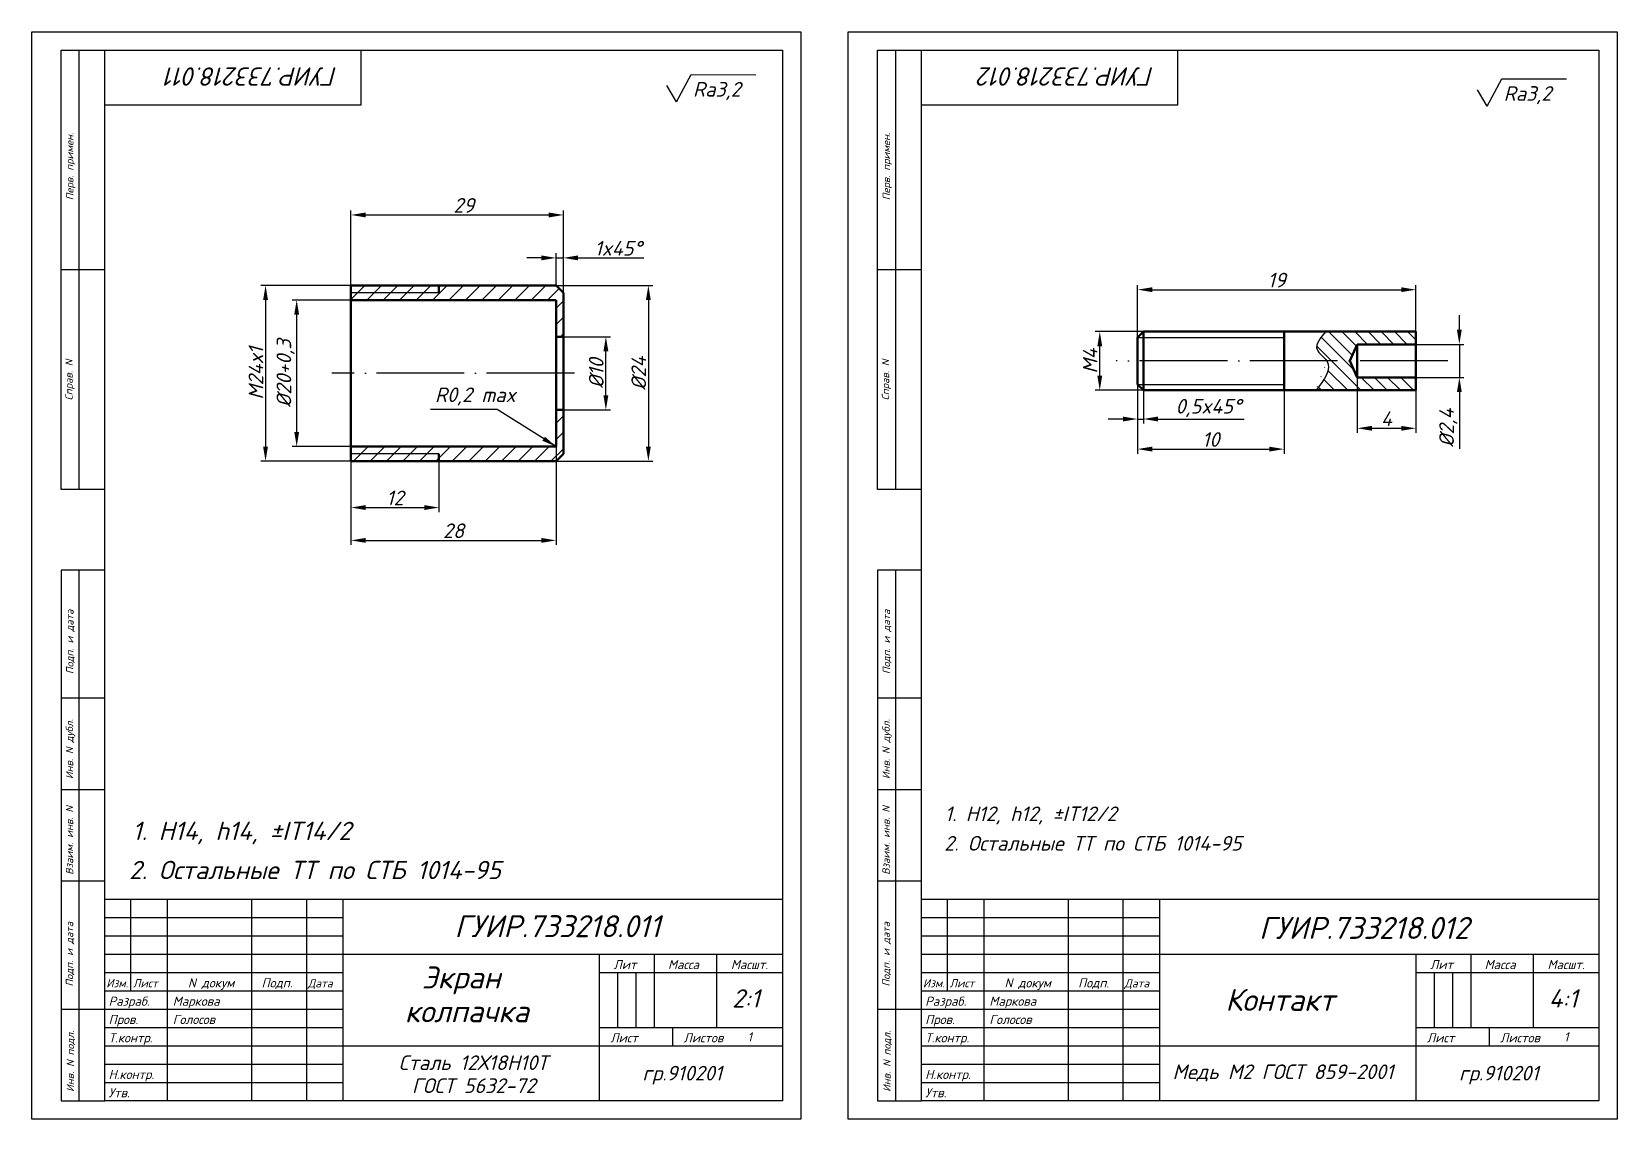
# Model space of a CAD drawing. Header units: millimetres. Extents: x -5427 to 3670, y -5891 to 948.
# Drawn here: x 1377.3 to 1810.3, y -874.2 to -577.2 of the extents above; entities that cross this region are included whole.
import ezdxf
from ezdxf.enums import TextEntityAlignment as Align

# ---------------------------------------------------------------- set-up
doc = ezdxf.new("R2010")
doc.units = ezdxf.units.MM
doc.header["$MEASUREMENT"] = 0
doc.linetypes.add('ACAD_ISO04W100', pattern=[30, 24, -3, 0, -3])
doc.layers.add('оси', color=1, linetype='ACAD_ISO04W100')
doc.layers.add('Толстые', color=7, linetype='Continuous', lineweight=50)
doc.layers.add('Тонкие', color=140, linetype='Continuous', lineweight=25)
doc.styles.get("Standard").update_dxf_attribs({"font": 'isocpeui.ttf'})
doc.styles.add('Для рамки', font='simplex.shx', dxfattribs={"oblique": 15, "height": 4})
doc.dimstyles.new('ISO-25', dxfattribs={"dimtxt": 4, "dimasz": 4, "dimexe": 1.25, "dimexo": 0, "dimtad": 1, "dimtxsty": 'Standard', "dimcen": 2.5, "dimadec": 0, "dimazin": 0, "dimtfac": 1, "dimtmove": 0, "dimatfit": 3, "dimfxl": 1, "dimarcsym": 0})

# ---------------------------------------------------------------- blocks, each defined once
blk = doc.blocks.new('*D118')
at = {"layer": 'Defpoints', "color": 0, "transparency": 16777216}
for p in [(1449.660593642056, -650.4738193753357), (1464.493779132377, -650.4738193753357), (1464.493779132377, -690.4738193753357)]:
    blk.add_point(p, dxfattribs=at)
at = {"layer": 'Тонкие', "color": 0, "lineweight": -2, "transparency": 16777216}
for p, q in [((1464.493779132377, -650.4738193753357), (1448.410593642056, -650.4738193753357)), ((1449.660593642056, -686.4738193753357), (1449.660593642056, -654.4738193753357)), ((1464.493779132377, -690.4738193753357), (1448.410593642056, -690.4738193753357))]:
    blk.add_line(p, q, dxfattribs=at)
at = {"layer": 'Тонкие', "color": 0, "transparency": 16777216}
for points in [[(1448.99392697539, -654.4738193753357), (1450.327260308723, -654.4738193753357), (1449.660593642056, -650.4738193753357)], [(1448.99392697539, -686.4738193753357), (1450.327260308723, -686.4738193753357), (1449.660593642056, -690.4738193753357)]]:
    blk.add_solid(points, dxfattribs=at)
at = {"layer": 'Тонкие', "color": 0, "transparency": 16777216, "insert": (1446.635593642057, -670.4738193753354), "char_height": 4, "attachment_point": 5, "rotation": 90}
blk.add_mtext('%%c20+0,3', dxfattribs=at)
blk = doc.blocks.new('*D119')
at = {"layer": 'Defpoints', "color": 0, "transparency": 16777216}
for p in [(1522.493779152795, -660.4738193753357), (1534.098589516912, -660.4738193753357), (1522.493779152796, -680.4738193753357)]:
    blk.add_point(p, dxfattribs=at)
at = {"layer": 'Тонкие', "color": 0, "lineweight": -2, "transparency": 16777216}
for p, q in [((1522.493779152795, -660.4738193753357), (1535.348589516912, -660.4738193753357)), ((1534.098589516912, -676.4738193753357), (1534.098589516912, -664.4738193753357)), ((1522.493779152796, -680.4738193753357), (1535.348589516912, -680.4738193753357))]:
    blk.add_line(p, q, dxfattribs=at)
at = {"layer": 'Тонкие', "color": 0, "transparency": 16777216}
for points in [[(1533.431922850246, -664.4738193753357), (1534.765256183579, -664.4738193753357), (1534.098589516912, -660.4738193753357)], [(1533.431922850246, -676.4738193753357), (1534.765256183579, -676.4738193753357), (1534.098589516912, -680.4738193753357)]]:
    blk.add_solid(points, dxfattribs=at)
at = {"layer": 'Тонкие', "color": 0, "transparency": 16777216, "insert": (1531.473589516913, -670.4738193753354), "char_height": 4, "attachment_point": 5, "rotation": 90}
blk.add_mtext('%%c10', dxfattribs=at)
blk = doc.blocks.new('*D120')
at = {"layer": 'Defpoints', "color": 0, "transparency": 16777216}
for p in [(1520.493779152795, -646.4738193753357), (1520.493779152795, -694.4738193753357), (1545.699974551428, -694.4738193753357)]:
    blk.add_point(p, dxfattribs=at)
at = {"layer": 'Тонкие', "color": 0, "lineweight": -2, "transparency": 16777216}
for p, q in [((1520.493779152795, -646.4738193753357), (1546.949974551428, -646.4738193753357)), ((1545.699974551428, -650.4738193753357), (1545.699974551428, -690.4738193753357)), ((1520.493779152795, -694.4738193753357), (1546.949974551428, -694.4738193753357))]:
    blk.add_line(p, q, dxfattribs=at)
at = {"layer": 'Тонкие', "color": 0, "transparency": 16777216}
for points in [[(1545.033307884761, -650.4738193753357), (1546.366641218094, -650.4738193753357), (1545.699974551428, -646.4738193753357)], [(1545.033307884761, -690.4738193753357), (1546.366641218094, -690.4738193753357), (1545.699974551428, -694.4738193753357)]]:
    blk.add_solid(points, dxfattribs=at)
at = {"layer": 'Тонкие', "color": 0, "transparency": 16777216, "insert": (1543.074974551428, -670.4738193753354), "char_height": 4, "attachment_point": 5, "rotation": 90}
blk.add_mtext('%%c24', dxfattribs=at)
blk = doc.blocks.new('*D121')
at = {"layer": 'Defpoints', "color": 0, "transparency": 16777216}
for p in [(1464.493722173433, -646.4738193753357), (1441.158061920882, -694.4738193753357), (1464.493722173433, -694.4738193753357)]:
    blk.add_point(p, dxfattribs=at)
at = {"layer": 'Тонкие', "color": 0, "lineweight": -2, "transparency": 16777216}
for p, q in [((1464.493722173433, -646.4738193753357), (1439.908061920882, -646.4738193753357)), ((1441.158061920882, -650.4738193753357), (1441.158061920882, -690.4738193753357)), ((1464.493722173433, -694.4738193753357), (1439.908061920882, -694.4738193753357))]:
    blk.add_line(p, q, dxfattribs=at)
at = {"layer": 'Тонкие', "color": 0, "transparency": 16777216}
for points in [[(1440.491395254215, -650.4738193753357), (1441.824728587548, -650.4738193753357), (1441.158061920882, -646.4738193753357)], [(1440.491395254215, -690.4738193753357), (1441.824728587548, -690.4738193753357), (1441.158061920882, -694.4738193753357)]]:
    blk.add_solid(points, dxfattribs=at)
at = {"layer": 'Тонкие', "color": 0, "transparency": 16777216, "insert": (1438.533061920882, -670.4738193753354), "char_height": 4, "attachment_point": 5, "rotation": 90}
blk.add_mtext('M24x1', dxfattribs=at)
blk = doc.blocks.new('*D122')
at = {"layer": 'Defpoints', "color": 0, "transparency": 16777216}
for p in [(1464.493722173433, -694.4738193753357), (1488.493077993214, -694.4780233168075), (1488.493077993214, -707.1303737499028)]:
    blk.add_point(p, dxfattribs=at)
at = {"layer": 'Тонкие', "color": 0, "lineweight": -2, "transparency": 16777216}
for p, q in [((1464.493722173433, -694.4738193753357), (1464.493722173433, -708.3803737499028)), ((1488.493077993214, -694.4780233168075), (1488.493077993214, -708.3803737499028)), ((1468.493722173433, -707.1303737499028), (1484.493077993214, -707.1303737499028))]:
    blk.add_line(p, q, dxfattribs=at)
at = {"layer": 'Тонкие', "color": 0, "transparency": 16777216}
for points in [[(1468.493722173433, -706.4637070832362), (1468.493722173433, -707.7970404165694), (1464.493722173433, -707.1303737499028)], [(1484.493077993214, -706.4637070832362), (1484.493077993214, -707.7970404165694), (1488.493077993214, -707.1303737499028)]]:
    blk.add_solid(points, dxfattribs=at)
at = {"layer": 'Тонкие', "color": 0, "transparency": 16777216, "insert": (1476.493400083324, -704.5053737499028), "char_height": 4, "attachment_point": 5}
blk.add_mtext('12', dxfattribs=at)
blk = doc.blocks.new('*D123')
at = {"layer": 'Defpoints', "color": 0, "transparency": 16777216}
for p in [(1520.493779152795, -690.4738193753357), (1464.493722173433, -694.4738193753357), (1520.493779152795, -716.0934123660144)]:
    blk.add_point(p, dxfattribs=at)
at = {"layer": 'Тонкие', "color": 0, "lineweight": -2, "transparency": 16777216}
for p, q in [((1520.493779152795, -690.4738193753357), (1520.493779152795, -717.3434123660144)), ((1464.493722173433, -694.4738193753357), (1464.493722173433, -717.3434123660144)), ((1468.493722173433, -716.0934123660144), (1516.493779152795, -716.0934123660144))]:
    blk.add_line(p, q, dxfattribs=at)
at = {"layer": 'Тонкие', "color": 0, "transparency": 16777216}
for points in [[(1468.493722173433, -715.4267456993477), (1468.493722173433, -716.760079032681), (1464.493722173433, -716.0934123660144)], [(1516.493779152795, -715.4267456993477), (1516.493779152795, -716.760079032681), (1520.493779152795, -716.0934123660144)]]:
    blk.add_solid(points, dxfattribs=at)
at = {"layer": 'Тонкие', "color": 0, "transparency": 16777216, "insert": (1492.493750663114, -713.4684123660144), "char_height": 4, "attachment_point": 5}
blk.add_mtext('28', dxfattribs=at)
blk = doc.blocks.new('*D124')
at = {"layer": 'Defpoints', "color": 0, "transparency": 16777216}
for p in [(1522.493779152795, -627.2316677597236), (1464.493779152799, -646.4738193753357), (1522.493779152795, -648.4738193753357)]:
    blk.add_point(p, dxfattribs=at)
at = {"layer": 'Тонкие', "color": 0, "lineweight": -2, "transparency": 16777216}
for p, q in [((1464.493779152799, -646.4738193753357), (1464.493779152799, -625.9816677597236)), ((1468.493779152799, -627.2316677597236), (1518.493779152795, -627.2316677597236)), ((1522.493779152795, -648.4738193753357), (1522.493779152795, -625.9816677597236))]:
    blk.add_line(p, q, dxfattribs=at)
at = {"layer": 'Тонкие', "color": 0, "transparency": 16777216}
for points in [[(1468.493779152799, -626.5650010930569), (1468.493779152799, -627.8983344263902), (1464.493779152799, -627.2316677597236)], [(1518.493779152795, -626.5650010930569), (1518.493779152795, -627.8983344263902), (1522.493779152795, -627.2316677597236)]]:
    blk.add_solid(points, dxfattribs=at)
at = {"layer": 'Тонкие', "color": 0, "transparency": 16777216, "insert": (1495.300444907538, -624.6066677597236), "char_height": 4, "attachment_point": 5}
blk.add_mtext('29', dxfattribs=at)
blk = doc.blocks.new('*D125')
at = {"layer": 'Defpoints', "color": 0, "transparency": 16777216}
for p in [(1522.493779152795, -638.9505288303088), (1520.493779152795, -646.4738193753357), (1522.493779152795, -648.4738193753357)]:
    blk.add_point(p, dxfattribs=at)
at = {"layer": 'Тонкие', "color": 0, "lineweight": -2, "transparency": 16777216}
for p, q in [((1516.493779152795, -638.9505288303088), (1512.493779152795, -638.9505288303088)), ((1520.493779152795, -646.4738193753357), (1520.493779152795, -637.7005288303088)), ((1520.493779152795, -638.9505288303088), (1522.493779152795, -638.9505288303088)), ((1522.493779152795, -648.4738193753357), (1522.493779152795, -637.7005288303088)), ((1526.493779152795, -638.9505288303088), (1544.434688243704, -638.9505288303088))]:
    blk.add_line(p, q, dxfattribs=at)
at = {"layer": 'Тонкие', "color": 0, "transparency": 16777216}
for points in [[(1516.493779152795, -638.2838621636422), (1516.493779152795, -639.6171954969755), (1520.493779152795, -638.9505288303088)], [(1526.493779152795, -638.2838621636422), (1526.493779152795, -639.6171954969755), (1522.493779152795, -638.9505288303088)]]:
    blk.add_solid(points, dxfattribs=at)
at = {"layer": 'Тонкие', "color": 0, "transparency": 16777216, "insert": (1537.464233698249, -636.3255288303088), "char_height": 4, "attachment_point": 5}
blk.add_mtext('1x45%%d', dxfattribs=at)
blk = doc.blocks.new('*D126')
at = {"layer": 'Defpoints', "color": 0, "transparency": 16777216}
for p in [(1668.974673670062, -659.0896306377807), (1680.888208749131, -659.0896306377807), (1680.888210520897, -675.089653574411)]:
    blk.add_point(p, dxfattribs=at)
at = {"layer": 'Тонкие', "color": 0, "lineweight": -2, "transparency": 16777216}
for p, q in [((1680.888208749131, -659.0896306377807), (1667.724673670062, -659.0896306377807)), ((1668.974673670062, -671.089653574411), (1668.974673670062, -663.0896306377807)), ((1680.888210520897, -675.089653574411), (1667.724673670062, -675.089653574411))]:
    blk.add_line(p, q, dxfattribs=at)
at = {"layer": 'Тонкие', "color": 0, "transparency": 16777216}
for points in [[(1668.308007003395, -663.0896306377807), (1669.641340336728, -663.0896306377807), (1668.974673670062, -659.0896306377807)], [(1668.308007003395, -671.089653574411), (1669.641340336728, -671.089653574411), (1668.974673670062, -675.089653574411)]]:
    blk.add_solid(points, dxfattribs=at)
at = {"layer": 'Тонкие', "color": 0, "transparency": 16777216, "insert": (1666.349673670062, -667.0896421060957), "char_height": 4, "attachment_point": 5, "rotation": 90}
blk.add_mtext('M4', dxfattribs=at)
blk = doc.blocks.new('*D127')
at = {"layer": 'Defpoints', "color": 0, "transparency": 16777216}
for p in [(1755.286892896178, -662.569644895252), (1755.286892896178, -671.609644895252), (1767.170973063987, -671.609644895252)]:
    blk.add_point(p, dxfattribs=at)
at = {"layer": 'Тонкие', "color": 0, "lineweight": -2, "transparency": 16777216}
for p, q in [((1767.170973063987, -658.569644895252), (1767.170973063987, -654.569644895252)), ((1755.286892896178, -662.569644895252), (1768.420973063987, -662.569644895252)), ((1767.170973063987, -662.569644895252), (1767.170973063987, -671.609644895252)), ((1755.286892896178, -671.609644895252), (1768.420973063987, -671.609644895252)), ((1767.170973063987, -675.609644895252), (1767.170973063987, -691.0929782285854))]:
    blk.add_line(p, q, dxfattribs=at)
at = {"layer": 'Тонкие', "color": 0, "transparency": 16777216}
for points in [[(1766.50430639732, -658.569644895252), (1767.837639730654, -658.569644895252), (1767.170973063987, -662.569644895252)], [(1766.50430639732, -675.609644895252), (1767.837639730654, -675.609644895252), (1767.170973063987, -671.609644895252)]]:
    blk.add_solid(points, dxfattribs=at)
at = {"layer": 'Тонкие', "color": 0, "transparency": 16777216, "insert": (1764.145973063987, -685.3513115619185), "char_height": 4, "attachment_point": 5, "rotation": 90}
blk.add_mtext('%%c2,4', dxfattribs=at)
blk = doc.blocks.new('*D128')
at = {"layer": 'Defpoints', "color": 0, "transparency": 16777216}
for p in [(1679.28818593804, -673.4896541220004), (1719.286745211344, -675.0896493002664), (1719.286745211344, -691.1659246992048)]:
    blk.add_point(p, dxfattribs=at)
at = {"layer": 'Тонкие', "color": 0, "lineweight": -2, "transparency": 16777216}
for p, q in [((1679.28818593804, -673.4896541220004), (1679.28818593804, -692.4159246992048)), ((1719.286745211344, -675.0896493002664), (1719.286745211344, -692.4159246992048)), ((1683.28818593804, -691.1659246992048), (1715.286745211344, -691.1659246992048))]:
    blk.add_line(p, q, dxfattribs=at)
at = {"layer": 'Тонкие', "color": 0, "transparency": 16777216}
for points in [[(1683.28818593804, -690.4992580325381), (1683.28818593804, -691.8325913658714), (1679.28818593804, -691.1659246992048)], [(1715.286745211344, -690.4992580325381), (1715.286745211344, -691.8325913658714), (1719.286745211344, -691.1659246992048)]]:
    blk.add_solid(points, dxfattribs=at)
at = {"layer": 'Тонкие', "color": 0, "transparency": 16777216, "insert": (1699.287465574692, -688.5409246992048), "char_height": 4, "attachment_point": 5}
blk.add_mtext('10', dxfattribs=at)
blk = doc.blocks.new('*D129')
at = {"layer": 'Defpoints', "color": 0, "transparency": 16777216}
for p in [(1679.28818593804, -673.4896541220004), (1680.888210744964, -675.0896535744113), (1680.888210744964, -682.9527894106026)]:
    blk.add_point(p, dxfattribs=at)
at = {"layer": 'Тонкие', "color": 0, "lineweight": -2, "transparency": 16777216}
for p, q in [((1679.28818593804, -673.4896541220004), (1679.28818593804, -684.2027894106026)), ((1680.888210744964, -675.0896535744113), (1680.888210744964, -684.2027894106026)), ((1675.28818593804, -682.9527894106026), (1671.28818593804, -682.9527894106026)), ((1679.28818593804, -682.9527894106026), (1680.888210744964, -682.9527894106026)), ((1684.888210744964, -682.9527894106026), (1708.426089532843, -682.9527894106026))]:
    blk.add_line(p, q, dxfattribs=at)
at = {"layer": 'Тонкие', "color": 0, "transparency": 16777216}
for points in [[(1675.28818593804, -682.286122743936), (1675.28818593804, -683.6194560772692), (1679.28818593804, -682.9527894106026)], [(1684.888210744964, -682.286122743936), (1684.888210744964, -683.6194560772692), (1680.888210744964, -682.9527894106026)]]:
    blk.add_solid(points, dxfattribs=at)
at = {"layer": 'Тонкие', "color": 0, "transparency": 16777216, "insert": (1698.657150138903, -679.9277894106026), "char_height": 4, "attachment_point": 5}
blk.add_mtext('0,5x45%%d', dxfattribs=at)
blk = doc.blocks.new('*D130')
at = {"layer": 'Defpoints', "color": 0, "transparency": 16777216}
for p in [(1739.286892896174, -671.609644895252), (1755.286892896178, -671.609644895252), (1755.286892896178, -685.48328172152)]:
    blk.add_point(p, dxfattribs=at)
at = {"layer": 'Тонкие', "color": 0, "lineweight": -2, "transparency": 16777216}
for p, q in [((1739.286892896174, -671.609644895252), (1739.286892896174, -686.73328172152)), ((1755.286892896178, -671.609644895252), (1755.286892896178, -686.73328172152)), ((1743.286892896174, -685.48328172152), (1751.286892896178, -685.48328172152))]:
    blk.add_line(p, q, dxfattribs=at)
at = {"layer": 'Тонкие', "color": 0, "transparency": 16777216}
for points in [[(1743.286892896174, -684.8166150548534), (1743.286892896174, -686.1499483881867), (1739.286892896174, -685.48328172152)], [(1751.286892896178, -684.8166150548534), (1751.286892896178, -686.1499483881867), (1755.286892896178, -685.48328172152)]]:
    blk.add_solid(points, dxfattribs=at)
at = {"layer": 'Тонкие', "color": 0, "transparency": 16777216, "insert": (1747.286892896176, -682.85828172152), "char_height": 4, "attachment_point": 5}
blk.add_mtext('4', dxfattribs=at)
blk = doc.blocks.new('*D131')
at = {"layer": 'Defpoints', "color": 0, "transparency": 16777216}
for p in [(1755.286895173069, -647.6301357012316), (1679.288185858117, -660.689653528795), (1755.286895173069, -659.0896441679278)]:
    blk.add_point(p, dxfattribs=at)
at = {"layer": 'Тонкие', "color": 0, "lineweight": -2, "transparency": 16777216}
for p, q in [((1679.288185858117, -660.689653528795), (1679.288185858117, -646.3801357012316)), ((1683.288185858117, -647.6301357012316), (1751.286895173069, -647.6301357012316)), ((1755.286895173069, -659.0896441679278), (1755.286895173069, -646.3801357012316))]:
    blk.add_line(p, q, dxfattribs=at)
at = {"layer": 'Тонкие', "color": 0, "transparency": 16777216}
for points in [[(1683.288185858117, -646.9634690345649), (1683.288185858117, -648.2968023678982), (1679.288185858117, -647.6301357012316)], [(1751.286895173069, -646.9634690345649), (1751.286895173069, -648.2968023678982), (1755.286895173069, -647.6301357012316)]]:
    blk.add_solid(points, dxfattribs=at)
at = {"layer": 'Тонкие', "color": 0, "transparency": 16777216, "insert": (1717.287540515593, -645.0051357012316), "char_height": 4, "attachment_point": 5}
blk.add_mtext('19', dxfattribs=at)

msp = doc.modelspace()

# ---------------------------------------------------------------- hatches: boundary and pattern name
at = {"layer": 'Тонкие'}
h = msp.add_hatch(dxfattribs=at)
h.set_pattern_fill('ANSI31', color=256, style=0)
h.set_pattern_definition([(45, (-2055.546064513459, 1545.600863246259), (-2.245064030267288, 2.245064030267288), [])])
h.paths.add_polyline_path([(1520.493779152795, -650.4738193753357), (1520.493779152795, -660.4738193753359), (1522.493779152795, -660.4738193753354), (1522.493779152795, -648.4738193753357), (1520.493779152795, -646.4738193753357), (1488.493078729614, -646.4738193753357), (1488.493429067473, -648.4738193753357), (1464.493779151871, -648.4738193753357), (1464.493779150942, -650.4738193753357)])
h.paths.add_polyline_path([(1520.493779152795, -694.4738193753357), (1522.493779152796, -692.4738193753345), (1522.493779152796, -680.4738193753354), (1520.493779152795, -680.4738193753363), (1520.493779152795, -690.4738193753357), (1464.493779132377, -690.4738193753357), (1464.493779131449, -692.473819376933), (1488.493428944726, -692.4745201124011), (1488.493078729614, -694.4738193753357)])
h.paths.add_polyline_path([(1464.493779131449, -692.4738193769332), (1464.493779130521, -694.4738193753357), (1488.493078729614, -694.4738193753357), (1488.493428944726, -692.4745201124011)])
h.paths.add_polyline_path([(1464.493779152799, -646.4738193753357), (1464.493779151871, -648.4738193753357), (1488.493429067473, -648.4738193753357), (1488.493078729614, -646.4738193753357)], flags=17)
h = msp.add_hatch(dxfattribs=at)
h.set_pattern_fill('ANSI31', color=256, scale=0.8, angle=90, style=0)
h.set_pattern_definition([(135, (-6788.242809344498, 162.7419186858698), (-1.796051224213831, -1.79605122421383), [])])
edge = h.paths.add_edge_path()
edge.add_line((1739.286892896174, -662.569644895252), (1755.286892896178, -662.569644895252))
edge.add_line((1755.286892896178, -662.569644895252), (1755.286892896178, -659.0896441679278))
edge.add_line((1755.286892896178, -659.0896441679278), (1730.697309604142, -659.089639696066))
edge.add_spline(control_points=[(1730.697309604142, -659.0896396960651), (1729.236086180112, -660.8014122772782), (1726.670612317963, -663.8067759628228), (1730.261378041139, -666.0024183764098), (1730.962439601208, -667.0896448953671)], knot_values=[0, 0, 0, 0, 1.356419349146966, 2.381469068400858, 2.381469068400858, 2.381469068400858, 2.381469068400893], degree=3, periodic=0)
edge.add_line((1730.96243960121, -667.0896448953671), (1737.286892896173, -667.0896448953671))
edge.add_line((1737.286892896173, -667.0896448953671), (1739.286892896174, -662.5696448952511))
edge = h.paths.add_edge_path()
edge.add_line((1737.286892896227, -667.0896448953671), (1730.962439601206, -667.0896448953671))
edge.add_spline(control_points=[(1730.962439601208, -667.0896448953671), (1732.418377835704, -669.3475559671914), (1730.232025267089, -672.2186021598053), (1728.045672698474, -675.0896483524183)], knot_values=[2.381469068400858, 2.381469068400858, 2.381469068400858, 2.381469068400893, 4.510253705196564, 4.510253705196564, 4.510253705196564, 4.510253705196564], degree=3, periodic=0)
edge.add_line((1728.045672698474, -675.0896483524183), (1755.286892896178, -675.0896453358554))
edge.add_line((1755.286892896178, -675.0896453358554), (1755.286892896178, -671.6096448952511))
edge.add_line((1755.286892896178, -671.6096448952511), (1739.286892896174, -671.6096448952511))
edge.add_line((1739.286892896174, -671.6096448952511), (1737.286892896227, -667.0896448953671))

# ---------------------------------------------------------------- linework, layer by layer
for p, q in [((1377.301240855735, -874.1863474219743), (1377.301240855735, -577.1863474219743)), ((1377.301240855735, -577.1863474219743), (1587.301240855735, -577.1863474219743)), ((1587.301240855735, -577.1863474219742), (1587.301240855735, -874.1863474219743)), ((1600.301240855735, -577.1863474219745), (1810.301240855735, -577.1863474219745)), ((1600.301240855735, -874.1863474219743), (1600.301240855735, -577.1863474219745)), ((1810.301240855735, -577.1863474219745), (1810.301240855735, -874.1863474219743)), ((1385.301240855735, -702.1863474219743), (1385.301240855735, -582.1863474219743)), ((1385.301240855735, -582.1863474219743), (1397.301240855735, -582.1863474219743)), ((1390.301240855735, -702.1863474219743), (1390.301240855735, -582.1863474219743)), ((1397.301240855735, -869.1863474219743), (1397.301240855735, -582.1863474219743)), ((1397.301240855735, -582.1863474219743), (1582.301240855735, -582.1863474219743)), ((1467.301240855735, -597.1863474219743), (1467.301240855735, -582.1863474219743)), ((1582.301240855735, -582.1863474219743), (1582.301240855735, -869.1863474219743)), ((1608.301240855735, -702.1863474219743), (1608.301240855735, -582.1863474219745)), ((1608.301240855735, -582.1863474219745), (1620.301240855735, -582.1863474219745)), ((1613.301240855735, -702.1863474219743), (1613.301240855735, -582.1863474219745)), ((1620.301240855735, -582.1863474219745), (1805.301240855735, -582.1863474219745)), ((1620.301240855735, -869.1863474219743), (1620.301240855735, -582.1863474219745)), ((1690.301240855735, -597.1863474219745), (1690.301240855735, -582.1863474219745)), ((1805.301240855735, -582.1863474219745), (1805.301240855735, -869.1863474219743)), ((1397.301240855735, -597.1863474219743), (1467.301240855735, -597.1863474219743)), ((1620.301240855735, -597.1863474219745), (1690.301240855735, -597.1863474219745)), ((1397.301240855735, -642.1863474219743), (1385.301240855735, -642.1863474219743)), ((1620.301240855735, -642.1863474219743), (1608.301240855735, -642.1863474219743)), ((1397.301240855735, -702.1863474219743), (1385.301240855735, -702.1863474219743)), ((1620.301240855735, -702.1863474219743), (1608.301240855735, -702.1863474219743)), ((1385.301240855735, -724.1863474219743), (1385.301240855735, -869.1863474219743)), ((1397.301240855735, -724.1863474219743), (1385.301240855735, -724.1863474219743)), ((1390.301240855735, -869.1863474219743), (1390.301240855735, -724.1863474219743)), ((1608.301240855735, -724.1863474219743), (1608.301240855735, -869.1863474219743)), ((1620.301240855735, -724.1863474219743), (1608.301240855735, -724.1863474219743)), ((1613.301240855735, -869.1863474219743), (1613.301240855735, -724.1863474219743)), ((1397.301240855735, -759.1863474219743), (1385.301240855735, -759.1863474219743)), ((1620.301240855735, -759.1863474219743), (1608.301240855735, -759.1863474219743)), ((1397.301240855735, -784.1863474219743), (1385.301240855735, -784.1863474219743)), ((1620.301240855735, -784.1863474219743), (1608.301240855735, -784.1863474219743)), ((1397.301240855735, -809.1863474219743), (1385.301240855735, -809.1863474219743)), ((1620.301240855735, -809.1863474219743), (1608.301240855735, -809.1863474219743)), ((1582.301240855735, -814.1863474219743), (1397.301240855735, -814.1863474219743)), ((1404.301240855735, -814.1863474219743), (1404.301240855735, -839.1863474219743)), ((1404.301240855735, -814.1863474219743), (1404.301240855735, -839.1863474219743)), ((1414.301240855735, -814.1863474219743), (1414.301240855735, -869.1863474219743)), ((1414.301240855735, -814.1863474219743), (1414.301240855735, -869.1863474219743)), ((1437.301240855735, -814.1863474219743), (1437.301240855735, -869.1863474219743)), ((1437.301240855735, -814.1863474219743), (1437.301240855735, -869.1863474219743)), ((1452.301240855735, -814.1863474219743), (1452.301240855735, -869.1863474219743)), ((1452.301240855735, -814.1863474219743), (1452.301240855735, -869.1863474219743)), ((1462.301240855735, -814.1863474219743), (1462.301240855735, -869.1863474219743)), ((1462.301240855735, -814.1863474219743), (1462.301240855735, -869.1863474219743)), ((1805.301240855735, -814.1863474219743), (1620.301240855735, -814.1863474219743)), ((1627.301240855735, -814.1863474219743), (1627.301240855735, -839.1863474219743)), ((1627.301240855735, -814.1863474219743), (1627.301240855735, -839.1863474219743)), ((1637.301240855735, -814.1863474219743), (1637.301240855735, -869.1863474219743)), ((1637.301240855735, -814.1863474219743), (1637.301240855735, -869.1863474219743)), ((1660.301240855735, -814.1863474219743), (1660.301240855735, -869.1863474219743)), ((1660.301240855735, -814.1863474219743), (1660.301240855735, -869.1863474219743)), ((1675.301240855735, -814.1863474219743), (1675.301240855735, -869.1863474219743)), ((1675.301240855735, -814.1863474219743), (1675.301240855735, -869.1863474219743)), ((1685.301240855735, -814.1863474219743), (1685.301240855735, -869.1863474219743)), ((1685.301240855735, -814.1863474219743), (1685.301240855735, -869.1863474219743)), ((1582.301240855735, -829.1863474219743), (1462.301240855735, -829.1863474219743)), ((1532.301240855735, -829.1863474219743), (1532.301240855735, -869.1863474219743)), ((1532.301240855735, -829.1863474219743), (1532.301240855735, -869.1863474219743)), ((1547.301240855735, -829.1863474219743), (1547.301240855735, -849.1863474219743)), ((1547.301240855735, -829.1863474219743), (1547.301240855735, -849.1863474219743)), ((1564.301240855735, -829.1863474219743), (1564.301240855735, -849.1863474219743)), ((1564.301240855735, -829.1863474219743), (1564.301240855735, -849.1863474219743)), ((1805.301240855735, -829.1863474219743), (1685.301240855735, -829.1863474219743)), ((1755.301240855735, -829.1863474219743), (1755.301240855735, -869.1863474219743)), ((1755.301240855735, -829.1863474219743), (1755.301240855735, -869.1863474219743)), ((1770.301240855735, -829.1863474219743), (1770.301240855735, -849.1863474219743)), ((1770.301240855735, -829.1863474219743), (1770.301240855735, -849.1863474219743)), ((1787.301240855735, -829.1863474219743), (1787.301240855735, -849.1863474219743)), ((1787.301240855735, -829.1863474219743), (1787.301240855735, -849.1863474219743)), ((1462.301240855735, -834.1863474219743), (1397.301240855735, -834.1863474219743)), ((1582.301240855735, -834.1863474219743), (1532.301240855735, -834.1863474219743)), ((1685.301240855735, -834.1863474219743), (1620.301240855735, -834.1863474219743)), ((1805.301240855735, -834.1863474219743), (1755.301240855735, -834.1863474219743)), ((1462.301240855735, -839.1863474219743), (1397.301240855735, -839.1863474219743)), ((1462.301240855735, -839.1863474219743), (1397.301240855735, -839.1863474219743)), ((1685.301240855735, -839.1863474219743), (1620.301240855735, -839.1863474219743)), ((1685.301240855735, -839.1863474219743), (1620.301240855735, -839.1863474219743)), ((1397.301240855735, -844.1863474219743), (1385.301240855735, -844.1863474219743)), ((1620.301240855735, -844.1863474219743), (1608.301240855735, -844.1863474219743)), ((1582.301240855735, -849.1863474219743), (1532.301240855735, -849.1863474219743)), ((1582.301240855735, -849.1863474219743), (1532.301240855735, -849.1863474219743)), ((1552.301240855735, -849.1863474219743), (1552.301240855735, -854.1863474219743)), ((1552.301240855735, -849.1863474219743), (1552.301240855735, -854.1863474219743)), ((1805.301240855735, -849.1863474219743), (1755.301240855735, -849.1863474219743)), ((1805.301240855735, -849.1863474219743), (1755.301240855735, -849.1863474219743)), ((1775.301240855735, -849.1863474219743), (1775.301240855735, -854.1863474219743)), ((1775.301240855735, -849.1863474219743), (1775.301240855735, -854.1863474219743)), ((1582.301240855735, -854.1863474219743), (1462.301240855735, -854.1863474219743)), ((1582.301240855735, -854.1863474219743), (1462.301240855735, -854.1863474219743)), ((1805.301240855735, -854.1863474219743), (1685.301240855735, -854.1863474219743)), ((1805.301240855735, -854.1863474219743), (1685.301240855735, -854.1863474219743)), ((1385.301240855735, -869.1863474219743), (1397.301240855735, -869.1863474219743)), ((1582.301240855735, -869.1863474219743), (1397.301240855735, -869.1863474219743)), ((1608.301240855735, -869.1863474219743), (1620.301240855735, -869.1863474219743)), ((1805.301240855735, -869.1863474219743), (1620.301240855735, -869.1863474219743)), ((1587.301240855735, -874.1863474219743), (1377.301240855735, -874.1863474219743)), ((1810.301240855735, -874.1863474219743), (1600.301240855735, -874.1863474219743))]:
    msp.add_line(p, q)
at = {"layer": 'оси'}
for p, q in [((1525.517032831804, -670.4738193753352), (1459.290566765203, -670.4738193753357)), ((1764.039319640573, -667.0896448953671), (1673.416408559804, -667.0896448953671))]:
    msp.add_line(p, q, dxfattribs=at)
at = {"layer": 'Толстые'}
for p, q in [((1520.493779152795, -646.4738193753357), (1464.493722173433, -646.4738193753357)), ((1464.493779152799, -646.4738193753357), (1464.493779130521, -694.4738193753352)), ((1488.493078729614, -646.4738193753357), (1488.493429067473, -648.4738193753357)), ((1522.493779152795, -648.4738193753357), (1520.493779152795, -646.4738193753357)), ((1522.493779152796, -692.4738193753348), (1522.493779152795, -648.4738193753357)), ((1520.493779152795, -650.4738193753357), (1464.493779368338, -650.4738193753357)), ((1520.493779152795, -690.4738193753357), (1520.493779152795, -650.4738193753357)), ((1522.493779152795, -660.4738193753357), (1520.493779152795, -660.4738193753361)), ((1679.288185858117, -660.689653528795), (1680.888208749131, -659.0896306377807)), ((1679.28818593804, -673.4896541220004), (1679.288185858117, -660.689653528795)), ((1755.286892896178, -659.0896441679268), (1680.888208749131, -659.0896306377807)), ((1680.888208749131, -659.0896306377807), (1680.888210520896, -675.0896535744113)), ((1719.286761138503, -659.0896376209429), (1719.286745211344, -675.0896493002664)), ((1755.286892896178, -675.0896453358554), (1755.286895173069, -659.0896441679278)), ((1737.286892896174, -667.0896448953671), (1739.286892896174, -662.569644895252)), ((1739.286892896174, -671.609644895252), (1739.286892896174, -662.569644895252)), ((1755.286892896178, -662.569644895252), (1739.286892896174, -662.569644895252)), ((1737.286892896174, -667.0896448952516), (1739.286892896174, -671.6096448952511)), ((1680.888185890764, -675.089653574414), (1679.28818593804, -673.4896541220004)), ((1755.286892896178, -675.0896453358554), (1680.888185890764, -675.089653574414)), ((1755.28689289618, -671.609644895252), (1739.286892896174, -671.6096448952511)), ((1522.493779152795, -680.4738193753357), (1520.493779152795, -680.4738193753361)), ((1520.493779152795, -690.4738193753357), (1464.493779152799, -690.4738193753357)), ((1488.493078729614, -694.4738193753357), (1488.493429067473, -692.4738193753357)), ((1522.493779152795, -692.4738193753357), (1520.493779152795, -694.4738193753357)), ((1520.493779152795, -694.4738193753357), (1464.493779130521, -694.4738193753357))]:
    msp.add_line(p, q, dxfattribs=at)
at = {"layer": 'Тонкие'}
for p, q in [((1553.428370149017, -596.3377256058628), (1550.702870465906, -591.882665317139)), ((1553.428370149017, -596.3377256058628), (1557.392733324454, -588.9126248471947)), ((1557.392733324454, -588.9126248471947), (1575.058370149018, -588.9171646852554)), ((1774.80941707431, -597.485142872526), (1772.083917391199, -593.0300825838021)), ((1774.80941707431, -597.485142872526), (1778.773780249747, -590.0600421138579)), ((1778.773780249747, -590.0600421138579), (1796.439417074311, -590.0645819519186)), ((1488.493429067473, -648.4738193753357), (1464.493724416372, -648.4738193753357)), ((1679.288185858117, -660.689653528795), (1719.286759545763, -660.6896614110254)), ((1679.28818593804, -673.4896541220004), (1719.286746804046, -673.4896614782382)), ((1488.493428944726, -692.4745201124011), (1464.493724416372, -692.4738193753357)), ((1462.301240855735, -819.1863474219743), (1397.301240855735, -819.1863474219743)), ((1685.301240855735, -819.1863474219743), (1620.301240855735, -819.1863474219743)), ((1462.301240855735, -824.1863474219743), (1397.301240855735, -824.1863474219743)), ((1685.301240855735, -824.1863474219743), (1620.301240855735, -824.1863474219743)), ((1462.301240855735, -829.1863474219743), (1397.301240855735, -829.1863474219743)), ((1685.301240855735, -829.1863474219743), (1620.301240855735, -829.1863474219743)), ((1537.301240855735, -834.1863474219743), (1537.301240855735, -849.1863474219743)), ((1537.301240855735, -834.1863474219743), (1537.301240855735, -849.1863474219743)), ((1542.301240855735, -834.1863474219743), (1542.301240855735, -849.1863474219743)), ((1542.301240855735, -834.1863474219743), (1542.301240855735, -849.1863474219743)), ((1760.301240855735, -834.1863474219743), (1760.301240855735, -849.1863474219743)), ((1760.301240855735, -834.1863474219743), (1760.301240855735, -849.1863474219743)), ((1765.301240855735, -834.1863474219743), (1765.301240855735, -849.1863474219743)), ((1765.301240855735, -834.1863474219743), (1765.301240855735, -849.1863474219743)), ((1462.301240855735, -844.1863474219743), (1397.301240855735, -844.1863474219743)), ((1462.301240855735, -844.1863474219743), (1397.301240855735, -844.1863474219743)), ((1685.301240855735, -844.1863474219743), (1620.301240855735, -844.1863474219743)), ((1685.301240855735, -844.1863474219743), (1620.301240855735, -844.1863474219743)), ((1462.301240855735, -849.1863474219743), (1397.301240855735, -849.1863474219743)), ((1462.301240855735, -849.1863474219743), (1397.301240855735, -849.1863474219743)), ((1685.301240855735, -849.1863474219743), (1620.301240855735, -849.1863474219743)), ((1685.301240855735, -849.1863474219743), (1620.301240855735, -849.1863474219743)), ((1462.301240855735, -854.1863474219743), (1397.301240855735, -854.1863474219743)), ((1462.301240855735, -854.1863474219743), (1397.301240855735, -854.1863474219743)), ((1685.301240855735, -854.1863474219743), (1620.301240855735, -854.1863474219743)), ((1685.301240855735, -854.1863474219743), (1620.301240855735, -854.1863474219743)), ((1462.301240855735, -859.1863474219743), (1397.301240855735, -859.1863474219743)), ((1462.301240855735, -859.1863474219743), (1397.301240855735, -859.1863474219743)), ((1685.301240855735, -859.1863474219743), (1620.301240855735, -859.1863474219743)), ((1685.301240855735, -859.1863474219743), (1620.301240855735, -859.1863474219743)), ((1462.301240855735, -864.1863474219743), (1397.301240855735, -864.1863474219743)), ((1462.301240855735, -864.1863474219743), (1397.301240855735, -864.1863474219743)), ((1685.301240855735, -864.1863474219743), (1620.301240855735, -864.1863474219743)), ((1685.301240855735, -864.1863474219743), (1620.301240855735, -864.1863474219743))]:
    msp.add_line(p, q, dxfattribs=at)
msp.add_spline([(1730.697309604142, -659.0896396960651), (1728.310802626394, -663.9622734455896), (1730.962439601208, -667.0896448953671), (1728.045672698474, -675.0896483524183)], degree=3, dxfattribs=at)

# ---------------------------------------------------------------- texts
for s, p in [('ГУИР.733218.011', (1460.861668087875, -586.9236351572225)), ('ГУИР.733218.012', (1683.861668087875, -586.9236351572226))]:
    msp.add_text(s, height=5, rotation=180, dxfattribs=at).set_placement(p)
for s, height, p in [('Ra3,2', 4, (1557.889901297818, -594.9113266535268)), ('Ra3,2', 4, (1779.270948223111, -596.05874392019)), ('R0,2 max', 4, (1487.427604168823, -678.3357392660408)), ('1. H12, h12, %%pIT12/2', 4, (1626.66209028617, -792.7623267436019)), ('1. H14, h14, %%pIT14/2', 5, (1404.80645865854, -797.9274268607122)), ('2. Остальные ТТ по СТБ 1014-95', 4, (1626.493043806769, -800.8218323276604)), ('2. Остальные ТТ по СТБ 1014-95', 5, (1403.907484062932, -808.6078911684134)), ('ГУИР.733218.011', 6, (1492.756983616955, -824.4586823947128)), ('ГУИР.733218.012', 6, (1712.465221431241, -824.9288112081202)), ('Экран', 6, (1483.822425604738, -838.4511461348715)), ('Изм.', 2.25, (1397.669057216307, -838.142101886598)), ('Лист', 2.25, (1404.956105372126, -838.142101886598)), ('Дата', 2.25, (1452.705503977893, -838.1722590571784)), ('2:1', 5, (1568.58858316311, -843.683708307574)), ('Изм.', 2.25, (1620.669057216307, -838.142101886598)), ('Лист', 2.25, (1627.956105372126, -838.142101886598)), ('Дата', 2.25, (1675.705503977893, -838.1722590571784)), ('Контакт', 6, (1703.258845930048, -844.5802490165091)), ('4:1', 5, (1791.58858316311, -843.6837083075742)), ('Разраб.', 2.5, (1398.301240855735, -843.1863474219743)), ('Маркова', 2.5, (1415.811860768189, -843.1863474219743)), ('колпачка', 6, (1479.183383022732, -847.6896347482551)), ('Разраб.', 2.5, (1621.301240855735, -843.1863474219743)), ('Маркова', 2.5, (1638.811860768189, -843.1863474219743)), ('Пров.', 2.5, (1398.301240855735, -848.1863474219743)), ('Голосов', 2.5, (1415.811860768189, -848.1863474219743)), ('Пров.', 2.5, (1621.301240855735, -848.1863474219743)), ('Голосов', 2.5, (1638.811860768189, -848.1863474219743)), ('Т.контр.', 2.5, (1398.301240855735, -853.1863474219743)), ('Лист', 2.5, (1535.301240855735, -853.1863474219743)), ('Листов', 2.5, (1555.301240855735, -853.1863474219743)), ('1', 2.5, (1572.739300163409, -852.9530154018329)), ('Т.контр.', 2.5, (1621.301240855735, -853.1863474219743)), ('Лист', 2.5, (1758.301240855735, -853.1863474219743)), ('Листов', 2.5, (1778.301240855735, -853.1863474219743)), ('1', 2.5, (1795.739300163409, -852.9530154018329)), ('Сталь 12Х18Н10Т', 4, (1477.519776824972, -860.7292402786878)), ('Н.контр.', 2.5, (1398.301240855735, -863.1863474219743)), ('гр.910201', 4, (1544.086179959188, -863.5836714061853)), ('Н.контр.', 2.5, (1621.301240855735, -863.1863474219743)), ('Медь М2 ГОСТ 859-2001', 4, (1688.857667412723, -863.2103587863647)), ('гр.910201', 4, (1767.086179959188, -863.5836714061853)), ('Утв.', 2.5, (1398.301240855735, -868.1863474219743)), ('ГОСТ 5632-72', 4, (1481.127294234792, -867.0093365209076)), ('Утв.', 2.5, (1621.301240855735, -868.1863474219743))]:
    msp.add_text(s, height=height, dxfattribs=at).set_placement(p)
at = {"layer": 'Тонкие', "linetype": 'Continuous', "style": 'Для рамки', "oblique": 15}
for s, p in [('Перв. примен.', (1388.706193652371, -623.2142896480976)), ('Перв. примен.', (1611.706193652371, -623.2142896480977)), ('Справ. N', (1388.462080093886, -677.8483924777369)), ('Справ. N', (1611.462080093886, -677.8483924777369)), ('Подп. и дата', (1388.72209305589, -752.6278497430313)), ('Подп. и дата', (1611.72209305589, -752.6278497430316)), ('Инв. N дубл.', (1388.624224702127, -781.2673805384833)), ('Инв. N дубл.', (1611.624224702127, -781.2673805384833)), ('Взаим. инв. N', (1388.624225903261, -807.4294044169905)), ('Взаим. инв. N', (1611.624225903261, -807.4294044169905)), ('Подп. и дата', (1388.624224702127, -837.9294044169905)), ('Подп. и дата', (1611.624224702127, -837.9294044169905)), ('Инв. N подл.', (1388.84962460141, -866.7003521517144)), ('Инв. N подл.', (1611.84962460141, -866.7003521517144))]:
    msp.add_text(s, height=2, rotation=90, dxfattribs=at).set_placement(p)
at = {"layer": 'Тонкие'}
for s, p in [('Лит', (1539.301240855735, -833.1863474219743)), ('Масса', (1555.301240855735, -833.1863474219743)), ('Масшт.', (1573.301240855735, -833.1863474219743)), ('Лит', (1762.301240855735, -833.1863474219743)), ('Масса', (1778.301240855735, -833.1863474219743)), ('Масшт.', (1796.301240855735, -833.1863474219743)), ('N докум', (1426.301240855735, -838.1863474219743)), ('Подп.', (1444.301240855735, -838.1863474219743)), ('N докум', (1649.301240855735, -838.1863474219743)), ('Подп.', (1667.301240855735, -838.1863474219743))]:
    msp.add_text(s, height=2.5, dxfattribs=at).set_placement(p, align=Align.CENTER)

# ---------------------------------------------------------------- dimensions: what is measured, and where the dimension line sits
dim = msp.add_linear_dim(base=(1522.493779152795, -627.2316677597236), p1=(1464.493779152799, -646.4738193753357), p2=(1522.493779152795, -648.4738193753357), text='29', dimstyle='ISO-25', dxfattribs=at)
dim.commit()
dim.dimension.update_dxf_attribs({"geometry": '*D124', "text_midpoint": (1495.300444907538, -627.2316677597236), "dimtype": 160})
for base, p1, p2, text, picture, middle in [((1522.493779152795, -638.9505288303088), (1520.493779152795, -646.4738193753357), (1522.493779152795, -648.4738193753357), '1x45%%d', '*D125', (1537.464233698249, -636.3255288303088)), ((1755.286895173069, -647.6301357012316), (1679.288185858117, -660.689653528795), (1755.286895173069, -659.0896441679278), '19', '*D131', (1717.287540515593, -645.0051357012316)), ((1680.888210744964, -682.9527894106026), (1679.28818593804, -673.4896541220004), (1680.888210744964, -675.0896535744113), '0,5x45%%d', '*D129', (1698.657150138903, -679.9277894106026)), ((1719.286745211344, -691.1659246992048), (1679.28818593804, -673.4896541220004), (1719.286745211344, -675.0896493002664), '10', '*D128', (1699.287465574692, -688.5409246992048)), ((1755.286892896178, -685.48328172152), (1739.286892896174, -671.609644895252), (1755.286892896178, -671.609644895252), '4', '*D130', (1747.286892896176, -682.85828172152)), ((1520.493779152795, -716.0934123660144), (1464.493722173433, -694.4738193753357), (1520.493779152795, -690.4738193753357), '28', '*D123', (1492.493750663114, -713.4684123660144)), ((1488.493077993214, -707.1303737499028), (1464.493722173433, -694.4738193753357), (1488.493077993214, -694.4780233168075), '12', '*D122', (1476.493400083324, -704.5053737499028))]:
    dim = msp.add_linear_dim(base=base, p1=p1, p2=p2, text=text, dimstyle='ISO-25', dxfattribs=at)
    dim.commit()
    dim.dimension.update_dxf_attribs({"geometry": picture, "text_midpoint": middle})
for base, p1, p2, text, picture, middle in [((1441.158061920882, -694.4738193753357), (1464.493722173433, -646.4738193753357), (1464.493722173433, -694.4738193753357), 'M24x1', '*D121', (1438.533061920882, -670.4738193753354)), ((1545.699974551428, -694.4738193753357), (1520.493779152795, -646.4738193753357), (1520.493779152795, -694.4738193753357), '%%c24', '*D120', (1543.074974551428, -670.4738193753354)), ((1449.660593642056, -650.4738193753357), (1464.493779132377, -690.4738193753357), (1464.493779132377, -650.4738193753357), '%%c20+0,3', '*D118', (1446.635593642057, -670.4738193753354)), ((1767.170973063987, -671.609644895252), (1755.286892896178, -662.569644895252), (1755.286892896178, -671.609644895252), '%%c2,4', '*D127', (1764.145973063987, -685.3513115619185)), ((1534.098589516912, -660.4738193753357), (1522.493779152796, -680.4738193753357), (1522.493779152795, -660.4738193753357), '%%c10', '*D119', (1531.473589516913, -670.4738193753354)), ((1668.974673670062, -659.0896306377807), (1680.888210520897, -675.089653574411), (1680.888208749131, -659.0896306377807), 'M4', '*D126', (1666.349673670062, -667.0896421060957))]:
    dim = msp.add_linear_dim(base=base, p1=p1, p2=p2, angle=90, text=text, dimstyle='ISO-25', dxfattribs=at)
    dim.commit()
    dim.dimension.update_dxf_attribs({"geometry": picture, "text_midpoint": middle})

# ---------------------------------------------------------------- leaders
msp.add_leader([(1520.493779152795, -690.4738193753357), (1504.432868928932, -680.3778452054438), (1486.200897625009, -680.3778452054438)], dimstyle='ISO-25', override={"dimgap": 0.625, "dimtad": 0}, dxfattribs=at)

doc.saveas('drawing.dxf')
